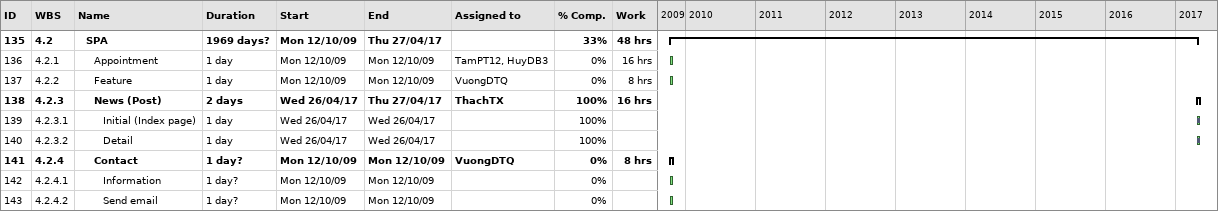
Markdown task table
| ID | WBS | Task | Duration | Start | Finish | Resources | % complete | Work (h) |
|---|---|---|---|---|---|---|---|---|
| 135 | 4.2 | **SPA** | 1969d? | 2009-10-12 | 2017-04-27 |  | 33 | 48 |
| 136 | 4.2.1 | Appointment | 1d | 2009-10-12 | 2009-10-12 | TamPT12, HuyDB3 | 0 | 16 |
| 137 | 4.2.2 | Feature | 1d | 2009-10-12 | 2009-10-12 | VuongDTQ | 0 | 8 |
| 138 | 4.2.3 | **News (Post)** | 2d | 2017-04-26 | 2017-04-27 | ThachTX | 100 | 16 |
| 139 | 4.2.3.1 | Initial (Index page) | 1d | 2017-04-26 | 2017-04-26 |  | 100 |  |
| 140 | 4.2.3.2 | Detail | 1d | 2017-04-26 | 2017-04-26 |  | 100 |  |
| 141 | 4.2.4 | **Contact** | 1d? | 2009-10-12 | 2009-10-12 | VuongDTQ | 0 | 8 |
| 142 | 4.2.4.1 | Information | 1d? | 2009-10-12 | 2009-10-12 |  | 0 |  |
| 143 | 4.2.4.2 | Send email | 1d? | 2009-10-12 | 2009-10-12 |  | 0 |  |
